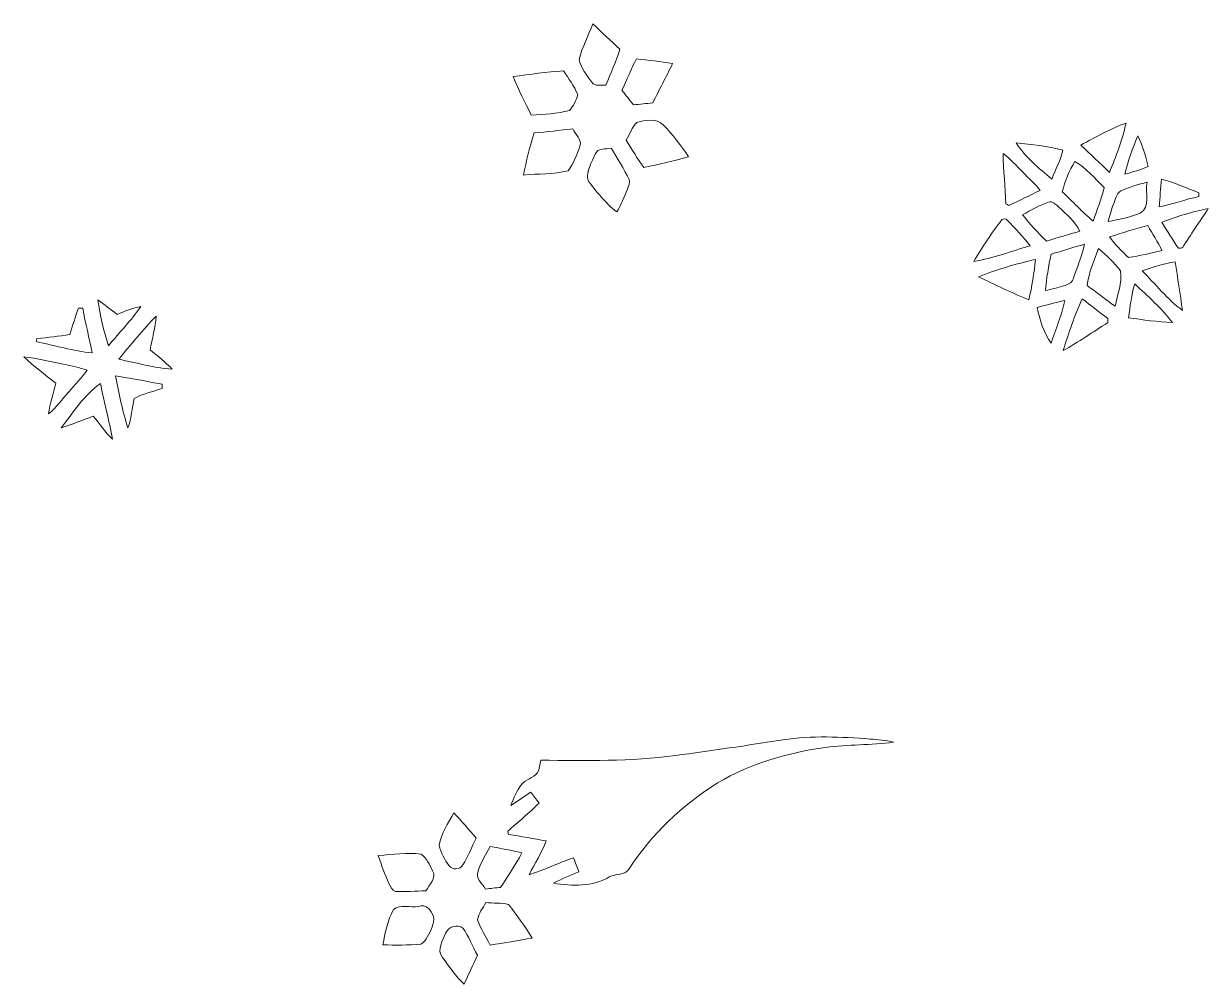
# Model space of a CAD drawing. Header units: centimetres. Extents: x -16.3 to 16.4, y -14.1 to 14.
# Drawn here: x -13.78 to 14.76, y -10.69 to 12.46 of the extents above; entities that cross this region are included whole.
import ezdxf

# ---------------------------------------------------------------- set-up
doc = ezdxf.new("R2010")
doc.units = ezdxf.units.CM
doc.header["$MEASUREMENT"] = 0
doc.layers.add('Layer 1', color=7, linetype='Continuous')

msp = doc.modelspace()

# ---------------------------------------------------------------- linework, layer by layer
at = {"layer": 'Layer 1', "color": 253, "lineweight": 9}
for points, knots in [([(-0.06745, 12.45804), (-0.17892, 12.17194), (-0.32004, 11.89395), (-0.39941, 11.59761), (-0.39941, 11.59761), (-0.3532, 11.38983), (-0.21279, 11.21591), (-0.09355, 11.04481), (-0.09355, 11.04481), (-0.01806, 10.93545), (0.12976, 10.99013), (0.24476, 10.97849), (0.24476, 10.97849), (0.36294, 11.26459), (0.49382, 11.54717), (0.58484, 11.84385), (0.58484, 11.84385), (0.364, 12.04529), (0.14634, 12.24955), (-0.06745, 12.45804), (-0.06745, 12.45804), (-0.06745, 12.45804), (-0.06745, 12.45804), (-0.06745, 12.45804)], [0, 0, 0, 0, 0.14285714, 0.14285714, 0.14285714, 0.14285714, 0.28571429, 0.28571429, 0.28571429, 0.28571429, 0.42857143, 0.42857143, 0.42857143, 0.42857143, 0.57142857, 0.57142857, 0.57142857, 0.57142857, 0.71428571, 0.71428571, 0.71428571, 0.71428571, 1, 1, 1, 1]), ([(0.98136, 11.6089), (0.85295, 11.36302), (0.75382, 11.10302), (0.63246, 10.8536), (0.63246, 10.8536), (0.72595, 10.73648), (0.81944, 10.61936), (0.91257, 10.50153), (0.91257, 10.50153), (1.06603, 10.51847), (1.22019, 10.53505), (1.37471, 10.54739), (1.37471, 10.54739), (1.53416, 10.86419), (1.69997, 11.17781), (1.85272, 11.49778), (1.85272, 11.49778), (1.56415, 11.54681), (1.27276, 11.58103), (0.98136, 11.6089), (0.98136, 11.6089), (0.98136, 11.6089), (0.98136, 11.6089), (0.98136, 11.6089)], [0, 0, 0, 0, 0.14285714, 0.14285714, 0.14285714, 0.14285714, 0.28571429, 0.28571429, 0.28571429, 0.28571429, 0.42857143, 0.42857143, 0.42857143, 0.42857143, 0.57142857, 0.57142857, 0.57142857, 0.57142857, 0.71428571, 0.71428571, 0.71428571, 0.71428571, 1, 1, 1, 1]), ([(-1.98374, 11.18451), (-1.86485, 10.86242), (-1.69657, 10.56292), (-1.54982, 10.25317), (-1.54982, 10.25317), (-1.24502, 10.28315), (-0.92858, 10.27999), (-0.63366, 10.36606), (-0.63366, 10.36606), (-0.53417, 10.47119), (-0.46397, 10.61019), (-0.43222, 10.7513), (-0.43222, 10.7513), (-0.519, 10.95697), (-0.65129, 11.13865), (-0.77688, 11.32209), (-0.77688, 11.32209), (-1.18081, 11.28964), (-1.58263, 11.23919), (-1.98374, 11.18451), (-1.98374, 11.18451), (-1.98374, 11.18451), (-1.98374, 11.18451), (-1.98374, 11.18451)], [0, 0, 0, 0, 0.14285714, 0.14285714, 0.14285714, 0.14285714, 0.28571429, 0.28571429, 0.28571429, 0.28571429, 0.42857143, 0.42857143, 0.42857143, 0.42857143, 0.57142857, 0.57142857, 0.57142857, 0.57142857, 0.71428571, 0.71428571, 0.71428571, 0.71428571, 1, 1, 1, 1]), ([(0.99089, 10.07749), (0.86812, 9.96671), (0.82826, 9.78963), (0.73618, 9.65381), (0.73618, 9.65381), (0.87059, 9.42944), (1.00782, 9.20648), (1.15881, 8.9927), (1.15881, 8.9927), (1.52217, 9.06396), (1.88165, 9.15144), (2.23866, 9.24917), (2.23866, 9.24917), (2.05557, 9.5201), (1.85872, 9.78575), (1.62659, 10.01682), (1.62659, 10.01682), (1.46784, 10.19356), (1.19232, 10.12934), (0.99089, 10.07749), (0.99089, 10.07749), (0.99089, 10.07749), (0.99089, 10.07749), (0.99089, 10.07749)], [0, 0, 0, 0, 0.14285714, 0.14285714, 0.14285714, 0.14285714, 0.28571429, 0.28571429, 0.28571429, 0.28571429, 0.42857143, 0.42857143, 0.42857143, 0.42857143, 0.57142857, 0.57142857, 0.57142857, 0.57142857, 0.71428571, 0.71428571, 0.71428571, 0.71428571, 1, 1, 1, 1]), ([(11.68852, 9.53245), (11.91641, 9.31055), (12.15454, 9.09924), (12.37714, 8.87099), (12.37714, 8.87099), (12.54013, 9.25729), (12.68759, 9.65416), (12.77931, 10.06374), (12.77931, 10.06374), (12.39654, 9.92933), (12.04659, 9.71978), (11.68852, 9.53245), (11.68852, 9.53245), (11.68852, 9.53245), (11.68852, 9.53245), (11.68852, 9.53245)], [0, 0, 0, 0, 0.2, 0.2, 0.2, 0.2, 0.4, 0.4, 0.4, 0.4, 0.6, 0.6, 0.6, 0.6, 1, 1, 1, 1]), ([(-1.48279, 9.82667), (-1.5851, 9.49188), (-1.67012, 9.15216), (-1.73961, 8.80926), (-1.73961, 8.80926), (-1.38366, 8.84523), (-1.00972, 8.81736), (-0.66541, 8.91439), (-0.66541, 8.91439), (-0.53311, 9.08936), (-0.44845, 9.29927), (-0.3793, 9.50739), (-0.3793, 9.50739), (-0.32321, 9.66827), (-0.49396, 9.79033), (-0.55181, 9.92051), (-0.55181, 9.92051), (-0.86226, 9.88876), (-1.17199, 9.85172), (-1.48279, 9.82667), (-1.48279, 9.82667), (-1.48279, 9.82667), (-1.48279, 9.82667), (-1.48279, 9.82667)], [0, 0, 0, 0, 0.14285714, 0.14285714, 0.14285714, 0.14285714, 0.28571429, 0.28571429, 0.28571429, 0.28571429, 0.42857143, 0.42857143, 0.42857143, 0.42857143, 0.57142857, 0.57142857, 0.57142857, 0.57142857, 0.71428571, 0.71428571, 0.71428571, 0.71428571, 1, 1, 1, 1]), ([(13.06471, 9.75541), (12.94053, 9.45519), (12.82305, 9.14969), (12.7532, 8.83148), (12.7532, 8.83148), (12.94406, 8.88087), (13.13279, 8.94014), (13.31518, 9.01634), (13.31518, 9.01634), (13.25027, 9.26787), (13.18042, 9.52151), (13.06471, 9.75541), (13.06471, 9.75541), (13.06471, 9.75541), (13.06471, 9.75541), (13.06471, 9.75541)], [0, 0, 0, 0, 0.2, 0.2, 0.2, 0.2, 0.4, 0.4, 0.4, 0.4, 0.6, 0.6, 0.6, 0.6, 1, 1, 1, 1]), ([(-0.01135, 9.31479), (-0.09602, 9.11759), (-0.21914, 8.91474), (-0.19233, 8.69142), (-0.19233, 8.69142), (0.0151, 8.41485), (0.23418, 8.13298), (0.50829, 7.92061), (0.50829, 7.92061), (0.61447, 8.09277), (0.68644, 8.28362), (0.76723, 8.46847), (0.76723, 8.46847), (0.7891, 8.5422), (0.8399, 8.6244), (0.80427, 8.70094), (0.80427, 8.70094), (0.68185, 8.96554), (0.51534, 9.20613), (0.37564, 9.46084), (0.37564, 9.46084), (0.25429, 9.42309), (0.04474, 9.47248), (-0.01135, 9.31479), (-0.01135, 9.31479), (-0.01135, 9.31479), (-0.01135, 9.31479), (-0.01135, 9.31479)], [0, 0, 0, 0, 0.125, 0.125, 0.125, 0.125, 0.25, 0.25, 0.25, 0.25, 0.375, 0.375, 0.375, 0.375, 0.5, 0.5, 0.5, 0.5, 0.625, 0.625, 0.625, 0.625, 0.75, 0.75, 0.75, 0.75, 1, 1, 1, 1]), ([(10.12924, 9.58359), (10.35431, 9.24212), (10.67746, 8.97577), (10.98755, 8.71436), (10.98755, 8.71436), (11.07716, 8.94543), (11.20592, 9.1645), (11.25672, 9.40862), (11.25672, 9.40862), (10.88948, 9.50917), (10.50777, 9.54974), (10.12924, 9.58359), (10.12924, 9.58359), (10.12924, 9.58359), (10.12924, 9.58359), (10.12924, 9.58359)], [0, 0, 0, 0, 0.2, 0.2, 0.2, 0.2, 0.4, 0.4, 0.4, 0.4, 0.6, 0.6, 0.6, 0.6, 1, 1, 1, 1]), ([(9.81527, 9.3296), (9.83079, 8.92426), (9.86007, 8.51926), (9.88406, 8.11393), (9.88406, 8.11393), (9.90241, 8.10511), (9.93874, 8.08712), (9.95709, 8.07795), (9.95709, 8.07795), (10.21003, 8.19472), (10.46015, 8.31784), (10.71097, 8.43919), (10.71097, 8.43919), (10.58821, 8.59971), (10.43263, 8.73059), (10.29293, 8.87558), (10.29293, 8.87558), (10.13489, 9.02832), (9.99589, 9.20225), (9.81527, 9.3296), (9.81527, 9.3296), (9.81527, 9.3296), (9.81527, 9.3296), (9.81527, 9.3296)], [0, 0, 0, 0, 0.14285714, 0.14285714, 0.14285714, 0.14285714, 0.28571429, 0.28571429, 0.28571429, 0.28571429, 0.42857143, 0.42857143, 0.42857143, 0.42857143, 0.57142857, 0.57142857, 0.57142857, 0.57142857, 0.71428571, 0.71428571, 0.71428571, 0.71428571, 1, 1, 1, 1]), ([(11.546, 9.13593), (11.40136, 8.91439), (11.31069, 8.66039), (11.24084, 8.40639), (11.24084, 8.40639), (11.4892, 8.17108), (11.72662, 7.92379), (11.98379, 7.6973), (11.98379, 7.6973), (12.08257, 7.96577), (12.18276, 8.23494), (12.25049, 8.51328), (12.25049, 8.51328), (12.02119, 8.72565), (11.82222, 8.98282), (11.546, 9.13593), (11.546, 9.13593), (11.546, 9.13593), (11.546, 9.13593), (11.546, 9.13593)], [0, 0, 0, 0, 0.16666667, 0.16666667, 0.16666667, 0.16666667, 0.33333333, 0.33333333, 0.33333333, 0.33333333, 0.5, 0.5, 0.5, 0.5, 0.66666667, 0.66666667, 0.66666667, 0.66666667, 1, 1, 1, 1]), ([(12.65689, 8.4279), (12.58916, 8.40321), (12.56411, 8.32948), (12.53519, 8.27057), (12.53519, 8.27057), (12.4611, 8.08007), (12.3969, 7.88498), (12.34504, 7.68707), (12.34504, 7.68707), (12.60715, 7.73964), (12.87562, 7.78691), (13.12256, 7.89415), (13.12256, 7.89415), (13.38291, 8.0342), (13.23369, 8.39968), (13.2859, 8.63534), (13.2859, 8.63534), (13.07, 8.58736), (12.85904, 8.51645), (12.65689, 8.4279), (12.65689, 8.4279), (12.65689, 8.4279), (12.65689, 8.4279), (12.65689, 8.4279)], [0, 0, 0, 0, 0.14285714, 0.14285714, 0.14285714, 0.14285714, 0.28571429, 0.28571429, 0.28571429, 0.28571429, 0.42857143, 0.42857143, 0.42857143, 0.42857143, 0.57142857, 0.57142857, 0.57142857, 0.57142857, 0.71428571, 0.71428571, 0.71428571, 0.71428571, 1, 1, 1, 1]), ([(13.63338, 8.71295), (13.61328, 8.49139), (13.59352, 8.26951), (13.58082, 8.04761), (13.58082, 8.04761), (13.90432, 8.097), (14.20876, 8.22717), (14.52944, 8.29173), (14.52944, 8.29173), (14.52979, 8.31466), (14.52979, 8.36052), (14.52979, 8.38345), (14.52979, 8.38345), (14.23346, 8.49917), (13.94171, 8.63181), (13.63338, 8.71295), (13.63338, 8.71295), (13.63338, 8.71295), (13.63338, 8.71295), (13.63338, 8.71295)], [0, 0, 0, 0, 0.16666667, 0.16666667, 0.16666667, 0.16666667, 0.33333333, 0.33333333, 0.33333333, 0.33333333, 0.5, 0.5, 0.5, 0.5, 0.66666667, 0.66666667, 0.66666667, 0.66666667, 1, 1, 1, 1]), ([(10.91417, 8.15874), (10.6951, 8.07795), (10.49084, 7.96471), (10.28658, 7.85323), (10.28658, 7.85323), (10.45944, 7.62534), (10.65418, 7.41473), (10.86373, 7.21999), (10.86373, 7.21999), (11.13219, 7.29831), (11.39959, 7.38051), (11.66876, 7.45671), (11.66876, 7.45671), (11.54988, 7.69236), (11.34244, 7.86628), (11.15477, 8.04514), (11.15477, 8.04514), (11.08421, 8.09241), (11.01048, 8.19719), (10.91417, 8.15874), (10.91417, 8.15874), (10.91417, 8.15874), (10.91417, 8.15874), (10.91417, 8.15874)], [0, 0, 0, 0, 0.14285714, 0.14285714, 0.14285714, 0.14285714, 0.28571429, 0.28571429, 0.28571429, 0.28571429, 0.42857143, 0.42857143, 0.42857143, 0.42857143, 0.57142857, 0.57142857, 0.57142857, 0.57142857, 0.71428571, 0.71428571, 0.71428571, 0.71428571, 1, 1, 1, 1]), ([(13.63903, 7.67684), (13.76744, 7.4627), (13.90396, 7.25421), (14.03943, 7.04431), (14.03943, 7.04431), (14.06342, 7.04713), (14.1114, 7.05207), (14.13539, 7.05489), (14.13539, 7.05489), (14.33541, 7.37733), (14.55872, 7.68495), (14.76086, 8.00598), (14.76086, 8.00598), (14.37774, 7.93084), (14.00662, 7.8056), (13.63903, 7.67684), (13.63903, 7.67684), (13.63903, 7.67684), (13.63903, 7.67684), (13.63903, 7.67684)], [0, 0, 0, 0, 0.16666667, 0.16666667, 0.16666667, 0.16666667, 0.33333333, 0.33333333, 0.33333333, 0.33333333, 0.5, 0.5, 0.5, 0.5, 0.66666667, 0.66666667, 0.66666667, 0.66666667, 1, 1, 1, 1]), ([(9.78811, 7.73893), (9.54398, 7.41543), (9.31962, 7.07677), (9.11077, 6.72963), (9.11077, 6.72963), (9.57503, 6.80619), (10.01776, 6.97376), (10.46826, 7.10393), (10.46826, 7.10393), (10.29681, 7.32124), (10.10984, 7.52585), (9.91546, 7.722), (9.91546, 7.722), (9.88406, 7.7668), (9.83114, 7.75657), (9.78811, 7.73893), (9.78811, 7.73893), (9.78811, 7.73893), (9.78811, 7.73893), (9.78811, 7.73893)], [0, 0, 0, 0, 0.16666667, 0.16666667, 0.16666667, 0.16666667, 0.33333333, 0.33333333, 0.33333333, 0.33333333, 0.5, 0.5, 0.5, 0.5, 0.66666667, 0.66666667, 0.66666667, 0.66666667, 1, 1, 1, 1]), ([(12.38349, 7.31912), (12.50979, 7.13251), (12.67806, 6.98046), (12.83434, 6.81959), (12.83434, 6.81959), (13.10492, 6.86757), (13.37374, 6.92684), (13.64185, 6.98857), (13.64185, 6.98857), (13.54801, 7.20024), (13.41784, 7.39321), (13.30071, 7.59147), (13.30071, 7.59147), (12.99168, 7.51245), (12.68618, 7.41967), (12.38349, 7.31912), (12.38349, 7.31912), (12.38349, 7.31912), (12.38349, 7.31912), (12.38349, 7.31912)], [0, 0, 0, 0, 0.16666667, 0.16666667, 0.16666667, 0.16666667, 0.33333333, 0.33333333, 0.33333333, 0.33333333, 0.5, 0.5, 0.5, 0.5, 0.66666667, 0.66666667, 0.66666667, 0.66666667, 1, 1, 1, 1]), ([(10.97168, 6.90108), (10.91523, 6.6111), (10.85667, 6.32041), (10.83797, 6.02478), (10.83797, 6.02478), (10.98579, 6.0583), (11.13113, 6.09781), (11.27753, 6.13979), (11.27753, 6.13979), (11.36502, 6.16942), (11.47015, 6.20364), (11.50296, 6.30101), (11.50296, 6.30101), (11.60421, 6.57864), (11.70792, 6.85699), (11.77989, 7.14415), (11.77989, 7.14415), (11.50896, 7.06724), (11.24155, 6.98081), (10.97168, 6.90108), (10.97168, 6.90108), (10.97168, 6.90108), (10.97168, 6.90108), (10.97168, 6.90108)], [0, 0, 0, 0, 0.14285714, 0.14285714, 0.14285714, 0.14285714, 0.28571429, 0.28571429, 0.28571429, 0.28571429, 0.42857143, 0.42857143, 0.42857143, 0.42857143, 0.57142857, 0.57142857, 0.57142857, 0.57142857, 0.71428571, 0.71428571, 0.71428571, 0.71428571, 1, 1, 1, 1]), ([(12.1182, 7.03972), (12.00214, 6.7508), (11.88643, 6.45835), (11.83916, 6.14896), (11.83916, 6.14896), (12.06881, 5.98668), (12.2833, 5.80359), (12.51684, 5.6459), (12.51684, 5.6459), (12.56941, 5.92671), (12.69147, 6.20823), (12.64173, 6.49892), (12.64173, 6.49892), (12.4985, 6.70494), (12.30588, 6.87462), (12.1182, 7.03972), (12.1182, 7.03972), (12.1182, 7.03972), (12.1182, 7.03972), (12.1182, 7.03972)], [0, 0, 0, 0, 0.16666667, 0.16666667, 0.16666667, 0.16666667, 0.33333333, 0.33333333, 0.33333333, 0.33333333, 0.5, 0.5, 0.5, 0.5, 0.66666667, 0.66666667, 0.66666667, 0.66666667, 1, 1, 1, 1]), ([(9.22366, 6.35922), (9.6223, 6.16096), (10.02694, 5.97328), (10.43863, 5.80324), (10.43863, 5.80324), (10.50883, 6.12462), (10.56951, 6.44917), (10.59491, 6.77761), (10.59491, 6.77761), (10.1303, 6.66507), (9.66816, 6.53631), (9.22366, 6.35922), (9.22366, 6.35922), (9.22366, 6.35922), (9.22366, 6.35922), (9.22366, 6.35922)], [0, 0, 0, 0, 0.2, 0.2, 0.2, 0.2, 0.4, 0.4, 0.4, 0.4, 0.6, 0.6, 0.6, 0.6, 1, 1, 1, 1]), ([(13.16701, 6.5035), (13.48698, 6.18142), (13.77273, 5.81805), (14.13997, 5.54677), (14.13997, 5.54677), (14.08106, 5.9387), (14.02426, 6.33064), (13.9597, 6.72117), (13.9597, 6.72117), (13.68877, 6.6753), (13.4256, 6.59311), (13.16701, 6.5035), (13.16701, 6.5035), (13.16701, 6.5035), (13.16701, 6.5035), (13.16701, 6.5035)], [0, 0, 0, 0, 0.2, 0.2, 0.2, 0.2, 0.4, 0.4, 0.4, 0.4, 0.6, 0.6, 0.6, 0.6, 1, 1, 1, 1]), ([(12.84034, 5.36967), (13.19029, 5.32029), (13.54131, 5.26772), (13.8955, 5.25749), (13.8955, 5.25749), (13.63268, 5.60392), (13.29789, 5.89037), (12.98674, 6.19165), (12.98674, 6.19165), (12.91372, 5.92283), (12.87315, 5.64625), (12.84034, 5.36967), (12.84034, 5.36967), (12.84034, 5.36967), (12.84034, 5.36967), (12.84034, 5.36967)], [0, 0, 0, 0, 0.2, 0.2, 0.2, 0.2, 0.4, 0.4, 0.4, 0.4, 0.6, 0.6, 0.6, 0.6, 1, 1, 1, 1]), ([(-11.99275, 5.79971), (-11.94442, 5.42506), (-11.85058, 5.05711), (-11.73663, 4.69763), (-11.73663, 4.69763), (-11.47699, 5.01407), (-11.1863, 5.30547), (-10.95523, 5.64449), (-10.95523, 5.64449), (-11.15525, 5.6078), (-11.34328, 5.52807), (-11.53026, 5.45152), (-11.53026, 5.45152), (-11.68266, 5.57005), (-11.83435, 5.68894), (-11.99275, 5.79971), (-11.99275, 5.79971), (-11.99275, 5.79971), (-11.99275, 5.79971), (-11.99275, 5.79971)], [0, 0, 0, 0, 0.16666667, 0.16666667, 0.16666667, 0.16666667, 0.33333333, 0.33333333, 0.33333333, 0.33333333, 0.5, 0.5, 0.5, 0.5, 0.66666667, 0.66666667, 0.66666667, 0.66666667, 1, 1, 1, 1]), ([(10.63971, 5.61979), (10.70462, 5.32029), (10.78682, 5.00949), (10.97273, 4.76007), (10.97273, 4.76007), (11.08527, 5.10227), (11.23308, 5.43423), (11.30364, 5.78913), (11.30364, 5.78913), (11.08033, 5.73833), (10.8609, 5.67624), (10.63971, 5.61979), (10.63971, 5.61979), (10.63971, 5.61979), (10.63971, 5.61979), (10.63971, 5.61979)], [0, 0, 0, 0, 0.2, 0.2, 0.2, 0.2, 0.4, 0.4, 0.4, 0.4, 0.6, 0.6, 0.6, 0.6, 1, 1, 1, 1]), ([(11.26131, 4.57769), (11.63313, 4.78406), (11.98238, 5.02783), (12.34186, 5.25432), (12.34186, 5.25432), (12.34257, 5.27795), (12.34363, 5.32558), (12.34398, 5.34921), (12.34398, 5.34921), (12.13443, 5.5062), (11.9277, 5.66707), (11.72239, 5.82864), (11.72239, 5.82864), (11.53541, 5.42541), (11.39818, 5.00032), (11.26131, 4.57769), (11.26131, 4.57769), (11.26131, 4.57769), (11.26131, 4.57769), (11.26131, 4.57769)], [0, 0, 0, 0, 0.16666667, 0.16666667, 0.16666667, 0.16666667, 0.33333333, 0.33333333, 0.33333333, 0.33333333, 0.5, 0.5, 0.5, 0.5, 0.66666667, 0.66666667, 0.66666667, 0.66666667, 1, 1, 1, 1]), ([(-12.46053, 5.60286), (-12.53708, 5.39402), (-12.60164, 5.18129), (-12.67114, 4.96998), (-12.67114, 4.96998), (-12.93255, 4.92341), (-13.19572, 4.89025), (-13.46066, 4.87332), (-13.46066, 4.87332), (-13.46524, 4.85391), (-13.47512, 4.81511), (-13.48006, 4.79571), (-13.48006, 4.79571), (-13.03203, 4.69763), (-12.58682, 4.57451), (-12.13033, 4.52195), (-12.13033, 4.52195), (-12.19912, 4.88214), (-12.29578, 5.23668), (-12.35858, 5.59792), (-12.35858, 5.59792), (-12.38433, 5.59933), (-12.43513, 5.6018), (-12.46053, 5.60286), (-12.46053, 5.60286), (-12.46053, 5.60286), (-12.46053, 5.60286), (-12.46053, 5.60286)], [0, 0, 0, 0, 0.125, 0.125, 0.125, 0.125, 0.25, 0.25, 0.25, 0.25, 0.375, 0.375, 0.375, 0.375, 0.5, 0.5, 0.5, 0.5, 0.625, 0.625, 0.625, 0.625, 0.75, 0.75, 0.75, 0.75, 1, 1, 1, 1]), ([(-11.48792, 4.36884), (-11.05965, 4.28665), (-10.63702, 4.15859), (-10.19958, 4.1346), (-10.19958, 4.1346), (-10.3675, 4.29935), (-10.55024, 4.44751), (-10.73404, 4.59356), (-10.73404, 4.59356), (-10.68676, 4.86626), (-10.6088, 5.13367), (-10.58799, 5.4106), (-10.58799, 5.4106), (-10.90796, 5.08216), (-11.20147, 4.72656), (-11.48792, 4.36884), (-11.48792, 4.36884), (-11.48792, 4.36884), (-11.48792, 4.36884), (-11.48792, 4.36884)], [0, 0, 0, 0, 0.16666667, 0.16666667, 0.16666667, 0.16666667, 0.33333333, 0.33333333, 0.33333333, 0.33333333, 0.5, 0.5, 0.5, 0.5, 0.66666667, 0.66666667, 0.66666667, 0.66666667, 1, 1, 1, 1]), ([(-13.78062, 4.42987), (-13.54003, 4.19881), (-13.2691, 4.00266), (-13.00945, 3.79382), (-13.00945, 3.79382), (-13.06272, 3.54581), (-13.14739, 3.30451), (-13.18161, 3.05263), (-13.18161, 3.05263), (-12.99428, 3.20503), (-12.85529, 3.40506), (-12.69583, 3.58391), (-12.69583, 3.58391), (-12.55049, 3.7596), (-12.38715, 3.92046), (-12.25345, 4.10567), (-12.25345, 4.10567), (-12.43831, 4.16882), (-12.6281, 4.21715), (-12.82036, 4.25102), (-12.82036, 4.25102), (-13.14069, 4.30958), (-13.45536, 4.40165), (-13.78062, 4.42987), (-13.78062, 4.42987), (-13.78062, 4.42987), (-13.78062, 4.42987), (-13.78062, 4.42987)], [0, 0, 0, 0, 0.125, 0.125, 0.125, 0.125, 0.25, 0.25, 0.25, 0.25, 0.375, 0.375, 0.375, 0.375, 0.5, 0.5, 0.5, 0.5, 0.625, 0.625, 0.625, 0.625, 0.75, 0.75, 0.75, 0.75, 1, 1, 1, 1]), ([(-12.87822, 2.71537), (-12.61505, 2.79369), (-12.36281, 2.90411), (-12.10422, 2.99654), (-12.10422, 2.99654), (-11.94477, 2.81697), (-11.81777, 2.60954), (-11.64279, 2.44409), (-11.64279, 2.44409), (-11.71934, 2.89635), (-11.84352, 3.33838), (-11.93277, 3.78782), (-11.93277, 3.78782), (-12.32259, 3.50912), (-12.59, 3.09073), (-12.87822, 2.71537), (-12.87822, 2.71537), (-12.87822, 2.71537), (-12.87822, 2.71537), (-12.87822, 2.71537)], [0, 0, 0, 0, 0.16666667, 0.16666667, 0.16666667, 0.16666667, 0.33333333, 0.33333333, 0.33333333, 0.33333333, 0.5, 0.5, 0.5, 0.5, 0.66666667, 0.66666667, 0.66666667, 0.66666667, 1, 1, 1, 1]), ([(-11.57118, 3.97091), (-11.47804, 3.5511), (-11.40643, 3.12283), (-11.26849, 2.71537), (-11.26849, 2.71537), (-11.17607, 2.94151), (-11.17642, 3.18951), (-11.11715, 3.42375), (-11.11715, 3.42375), (-10.91078, 3.54299), (-10.6723, 3.59026), (-10.44723, 3.6647), (-10.44723, 3.6647), (-10.44687, 3.69081), (-10.44546, 3.74266), (-10.44511, 3.76877), (-10.44511, 3.76877), (-10.82047, 3.83615), (-11.19441, 3.91235), (-11.57118, 3.97091), (-11.57118, 3.97091), (-11.57118, 3.97091), (-11.57118, 3.97091), (-11.57118, 3.97091)], [0, 0, 0, 0, 0.14285714, 0.14285714, 0.14285714, 0.14285714, 0.28571429, 0.28571429, 0.28571429, 0.28571429, 0.42857143, 0.42857143, 0.42857143, 0.42857143, 0.57142857, 0.57142857, 0.57142857, 0.57142857, 0.71428571, 0.71428571, 0.71428571, 0.71428571, 1, 1, 1, 1]), ([(4.51478, -4.80408), (3.65083, -4.93533), (2.78653, -5.06726), (1.91975, -5.18015), (1.91975, -5.18015), (0.8466, -5.32726), (-0.2389, -5.30222), (-1.31875, -5.29304), (-1.31875, -5.29304), (-1.34486, -5.39429), (-1.35367, -5.504), (-1.39777, -5.60102), (-1.39777, -5.60102), (-1.51242, -5.71356), (-1.6747, -5.76506), (-1.79006, -5.87689), (-1.79006, -5.87689), (-1.89942, -6.03141), (-1.97209, -6.20815), (-2.04371, -6.38277), (-2.04371, -6.38277), (-1.88072, -6.28117), (-1.7248, -6.16934), (-1.5664, -6.06069), (-1.5664, -6.06069), (-1.49902, -6.14888), (-1.43058, -6.23778), (-1.36285, -6.32704), (-1.36285, -6.32704), (-1.60379, -6.56375), (-1.86132, -6.78282), (-2.11956, -7.00084), (-2.11956, -7.00084), (-2.11497, -7.02095), (-2.10544, -7.06117), (-2.10086, -7.08127), (-2.10086, -7.08127), (-1.79641, -7.12784), (-1.49408, -7.1864), (-1.18999, -7.23614), (-1.18999, -7.23614), (-1.29794, -7.52507), (-1.47432, -7.78083), (-1.60556, -8.05847), (-1.60556, -8.05847), (-1.2422, -7.93782), (-0.89718, -7.76954), (-0.53452, -7.64678), (-0.53452, -7.64678), (-0.48972, -7.75684), (-0.44527, -7.86726), (-0.40717, -7.98049), (-0.40717, -7.98049), (-0.6079, -8.07576), (-0.81992, -8.14807), (-1.0136, -8.25814), (-1.0136, -8.25814), (-0.56663, -8.32869), (-0.07274, -8.35197), (0.32766, -8.10574), (0.32766, -8.10574), (0.48077, -8.01966), (0.70549, -8.08104), (0.80638, -7.90959), (0.80638, -7.90959), (1.35213, -7.07387), (2.09014, -6.3669), (2.93893, -5.84267), (2.93893, -5.84267), (3.72738, -5.36536), (4.6312, -5.11276), (5.53819, -4.98541), (5.53819, -4.98541), (6.08253, -4.91521), (6.63392, -4.9332), (7.17755, -4.85912), (7.17755, -4.85912), (6.99446, -4.80338), (6.80043, -4.8002), (6.61169, -4.78292), (6.61169, -4.78292), (5.91461, -4.73), (5.20835, -4.69472), (4.51478, -4.80408), (4.51478, -4.80408), (4.51478, -4.80408), (4.51478, -4.80408), (4.51478, -4.80408)], [0, 0, 0, 0, 0.04347826, 0.04347826, 0.04347826, 0.04347826, 0.08695652, 0.08695652, 0.08695652, 0.08695652, 0.13043478, 0.13043478, 0.13043478, 0.13043478, 0.17391304, 0.17391304, 0.17391304, 0.17391304, 0.2173913, 0.2173913, 0.2173913, 0.2173913, 0.26086957, 0.26086957, 0.26086957, 0.26086957, 0.30434783, 0.30434783, 0.30434783, 0.30434783, 0.34782609, 0.34782609, 0.34782609, 0.34782609, 0.39130435, 0.39130435, 0.39130435, 0.39130435, 0.43478261, 0.43478261, 0.43478261, 0.43478261, 0.47826087, 0.47826087, 0.47826087, 0.47826087, 0.52173913, 0.52173913, 0.52173913, 0.52173913, 0.56521739, 0.56521739, 0.56521739, 0.56521739, 0.60869565, 0.60869565, 0.60869565, 0.60869565, 0.65217391, 0.65217391, 0.65217391, 0.65217391, 0.69565217, 0.69565217, 0.69565217, 0.69565217, 0.73913043, 0.73913043, 0.73913043, 0.73913043, 0.7826087, 0.7826087, 0.7826087, 0.7826087, 0.82608696, 0.82608696, 0.82608696, 0.82608696, 0.86956522, 0.86956522, 0.86956522, 0.86956522, 0.91304348, 0.91304348, 0.91304348, 0.91304348, 1, 1, 1, 1]), ([(-3.41813, -6.55916), (-3.55042, -6.81246), (-3.7187, -7.05975), (-3.77232, -7.34445), (-3.77232, -7.34445), (-3.72857, -7.52295), (-3.63791, -7.69087), (-3.52926, -7.83939), (-3.52926, -7.83939), (-3.44917, -7.94558), (-3.26467, -7.93676), (-3.20188, -7.81646), (-3.20188, -7.81646), (-3.07417, -7.61256), (-2.98174, -7.38854), (-2.88085, -7.17088), (-2.88085, -7.17088), (-3.05406, -6.96204), (-3.23327, -6.75778), (-3.41813, -6.55916), (-3.41813, -6.55916), (-3.41813, -6.55916), (-3.41813, -6.55916), (-3.41813, -6.55916)], [0, 0, 0, 0, 0.14285714, 0.14285714, 0.14285714, 0.14285714, 0.28571429, 0.28571429, 0.28571429, 0.28571429, 0.42857143, 0.42857143, 0.42857143, 0.42857143, 0.57142857, 0.57142857, 0.57142857, 0.57142857, 0.71428571, 0.71428571, 0.71428571, 0.71428571, 1, 1, 1, 1]), ([(-2.54077, -7.37549), (-2.64484, -7.56705), (-2.76055, -7.75543), (-2.83181, -7.96287), (-2.83181, -7.96287), (-2.90272, -8.14419), (-2.7348, -8.26272), (-2.65507, -8.39996), (-2.65507, -8.39996), (-2.53372, -8.38302), (-2.41342, -8.36856), (-2.29101, -8.35904), (-2.29101, -8.35904), (-2.11356, -8.08669), (-1.93188, -7.81611), (-1.77807, -7.52966), (-1.77807, -7.52966), (-2.02854, -7.46157), (-2.28536, -7.41959), (-2.54077, -7.37549), (-2.54077, -7.37549), (-2.54077, -7.37549), (-2.54077, -7.37549), (-2.54077, -7.37549)], [0, 0, 0, 0, 0.14285714, 0.14285714, 0.14285714, 0.14285714, 0.28571429, 0.28571429, 0.28571429, 0.28571429, 0.42857143, 0.42857143, 0.42857143, 0.42857143, 0.57142857, 0.57142857, 0.57142857, 0.57142857, 0.71428571, 0.71428571, 0.71428571, 0.71428571, 1, 1, 1, 1]), ([(-5.23635, -7.58927), (-5.16085, -7.81858), (-5.07866, -8.04683), (-4.98058, -8.26837), (-4.98058, -8.26837), (-4.94389, -8.33999), (-4.90791, -8.42889), (-4.82466, -8.45674), (-4.82466, -8.45674), (-4.58018, -8.4691), (-4.33535, -8.44581), (-4.09017, -8.44123), (-4.09017, -8.44123), (-4.00797, -8.29659), (-3.82594, -8.13537), (-3.9286, -7.95792), (-3.9286, -7.95792), (-4.00833, -7.8207), (-4.06654, -7.64642), (-4.20306, -7.56035), (-4.20306, -7.56035), (-4.54384, -7.50567), (-4.8938, -7.57093), (-5.23635, -7.58927), (-5.23635, -7.58927), (-5.23635, -7.58927), (-5.23635, -7.58927), (-5.23635, -7.58927)], [0, 0, 0, 0, 0.125, 0.125, 0.125, 0.125, 0.25, 0.25, 0.25, 0.25, 0.375, 0.375, 0.375, 0.375, 0.5, 0.5, 0.5, 0.5, 0.625, 0.625, 0.625, 0.625, 0.75, 0.75, 0.75, 0.75, 1, 1, 1, 1]), ([(-4.87263, -8.89314), (-5.01339, -9.15525), (-5.07125, -9.45653), (-5.1291, -9.74616), (-5.1291, -9.74616), (-4.82395, -9.74616), (-4.51774, -9.75674), (-4.21259, -9.72922), (-4.21259, -9.72922), (-4.13427, -9.69323), (-4.0937, -9.61175), (-4.05031, -9.5419), (-4.05031, -9.5419), (-3.97164, -9.39267), (-3.87851, -9.23463), (-3.90814, -9.05789), (-3.90814, -9.05789), (-3.96494, -8.91325), (-4.07853, -8.74744), (-4.26903, -8.82011), (-4.26903, -8.82011), (-4.45882, -8.85081), (-4.71282, -8.75909), (-4.87263, -8.89314), (-4.87263, -8.89314), (-4.87263, -8.89314), (-4.87263, -8.89314), (-4.87263, -8.89314)], [0, 0, 0, 0, 0.125, 0.125, 0.125, 0.125, 0.25, 0.25, 0.25, 0.25, 0.375, 0.375, 0.375, 0.375, 0.5, 0.5, 0.5, 0.5, 0.625, 0.625, 0.625, 0.625, 0.75, 0.75, 0.75, 0.75, 1, 1, 1, 1]), ([(-2.64978, -8.72451), (-2.71575, -8.86104), (-2.82723, -8.98626), (-2.84557, -9.14044), (-2.84557, -9.14044), (-2.77396, -9.35633), (-2.64237, -9.5479), (-2.53901, -9.74968), (-2.53901, -9.74968), (-2.20069, -9.69783), (-1.86379, -9.63715), (-1.52618, -9.58106), (-1.52618, -9.58106), (-1.70116, -9.30166), (-1.89448, -9.03107), (-2.09839, -8.77284), (-2.09839, -8.77284), (-2.27619, -8.7231), (-2.46775, -8.74497), (-2.64978, -8.72451), (-2.64978, -8.72451), (-2.64978, -8.72451), (-2.64978, -8.72451), (-2.64978, -8.72451)], [0, 0, 0, 0, 0.14285714, 0.14285714, 0.14285714, 0.14285714, 0.28571429, 0.28571429, 0.28571429, 0.28571429, 0.42857143, 0.42857143, 0.42857143, 0.42857143, 0.57142857, 0.57142857, 0.57142857, 0.57142857, 0.71428571, 0.71428571, 0.71428571, 0.71428571, 1, 1, 1, 1]), ([(-3.60581, -9.45759), (-3.68871, -9.62939), (-3.83441, -9.86609), (-3.6933, -10.04848), (-3.6933, -10.04848), (-3.52114, -10.26615), (-3.36909, -10.50463), (-3.16448, -10.69478), (-3.16448, -10.69478), (-3.05971, -10.45983), (-2.96058, -10.22241), (-2.84981, -9.99028), (-2.84981, -9.99028), (-2.9634, -9.77225), (-3.05936, -9.54366), (-3.19764, -9.33976), (-3.19764, -9.33976), (-3.33064, -9.24521), (-3.5476, -9.30095), (-3.60581, -9.45759)], [0, 0, 0, 0, 0.16666667, 0.16666667, 0.16666667, 0.16666667, 0.33333333, 0.33333333, 0.33333333, 0.33333333, 0.5, 0.5, 0.5, 0.5, 0.66666667, 0.66666667, 0.66666667, 0.66666667, 1, 1, 1, 1])]:
    msp.add_open_spline(points, degree=3, knots=knots, dxfattribs=at)

doc.saveas('drawing.dxf')
